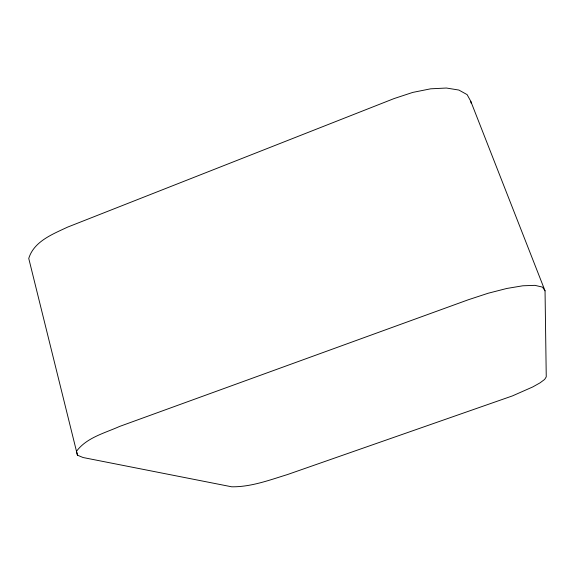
<?xml version="1.0" encoding="UTF-8"?>
<svg xmlns="http://www.w3.org/2000/svg" width="575" height="575" viewBox="0 0 575 575"><rect width="100%" height="100%" fill="white"/><g stroke="black" fill="none" stroke-linecap="round" stroke-linejoin="round"><path stroke-width="0.86" d="M77.445 455.184L83.08 457.527L231.667 486.795C250.88 487.075 269.38 480.118 287.514 474.54L512.411 395.916L532.723 386.953L540.018 382.864L544.662 379.414L546.25 376.848L545.043 290.842L470.774 101.301L467.116 94.623L458.864 90.052L446.437 88.032L430.661 88.816L412.735 92.417L394.083 98.569L67.476 227.168C52.713 234.147 33.947 241.327 28.75 258.441L77.445 455.184L76.489 451.317C86.602 437.589 104.607 433.162 119.485 426.485L468.345 299.748L488.132 293.25L506.776 288.47L522.783 285.789L534.951 285.351L542.484 287.112L545.043 290.842M470.774 101.301L471.076 103.062"/></g></svg>
